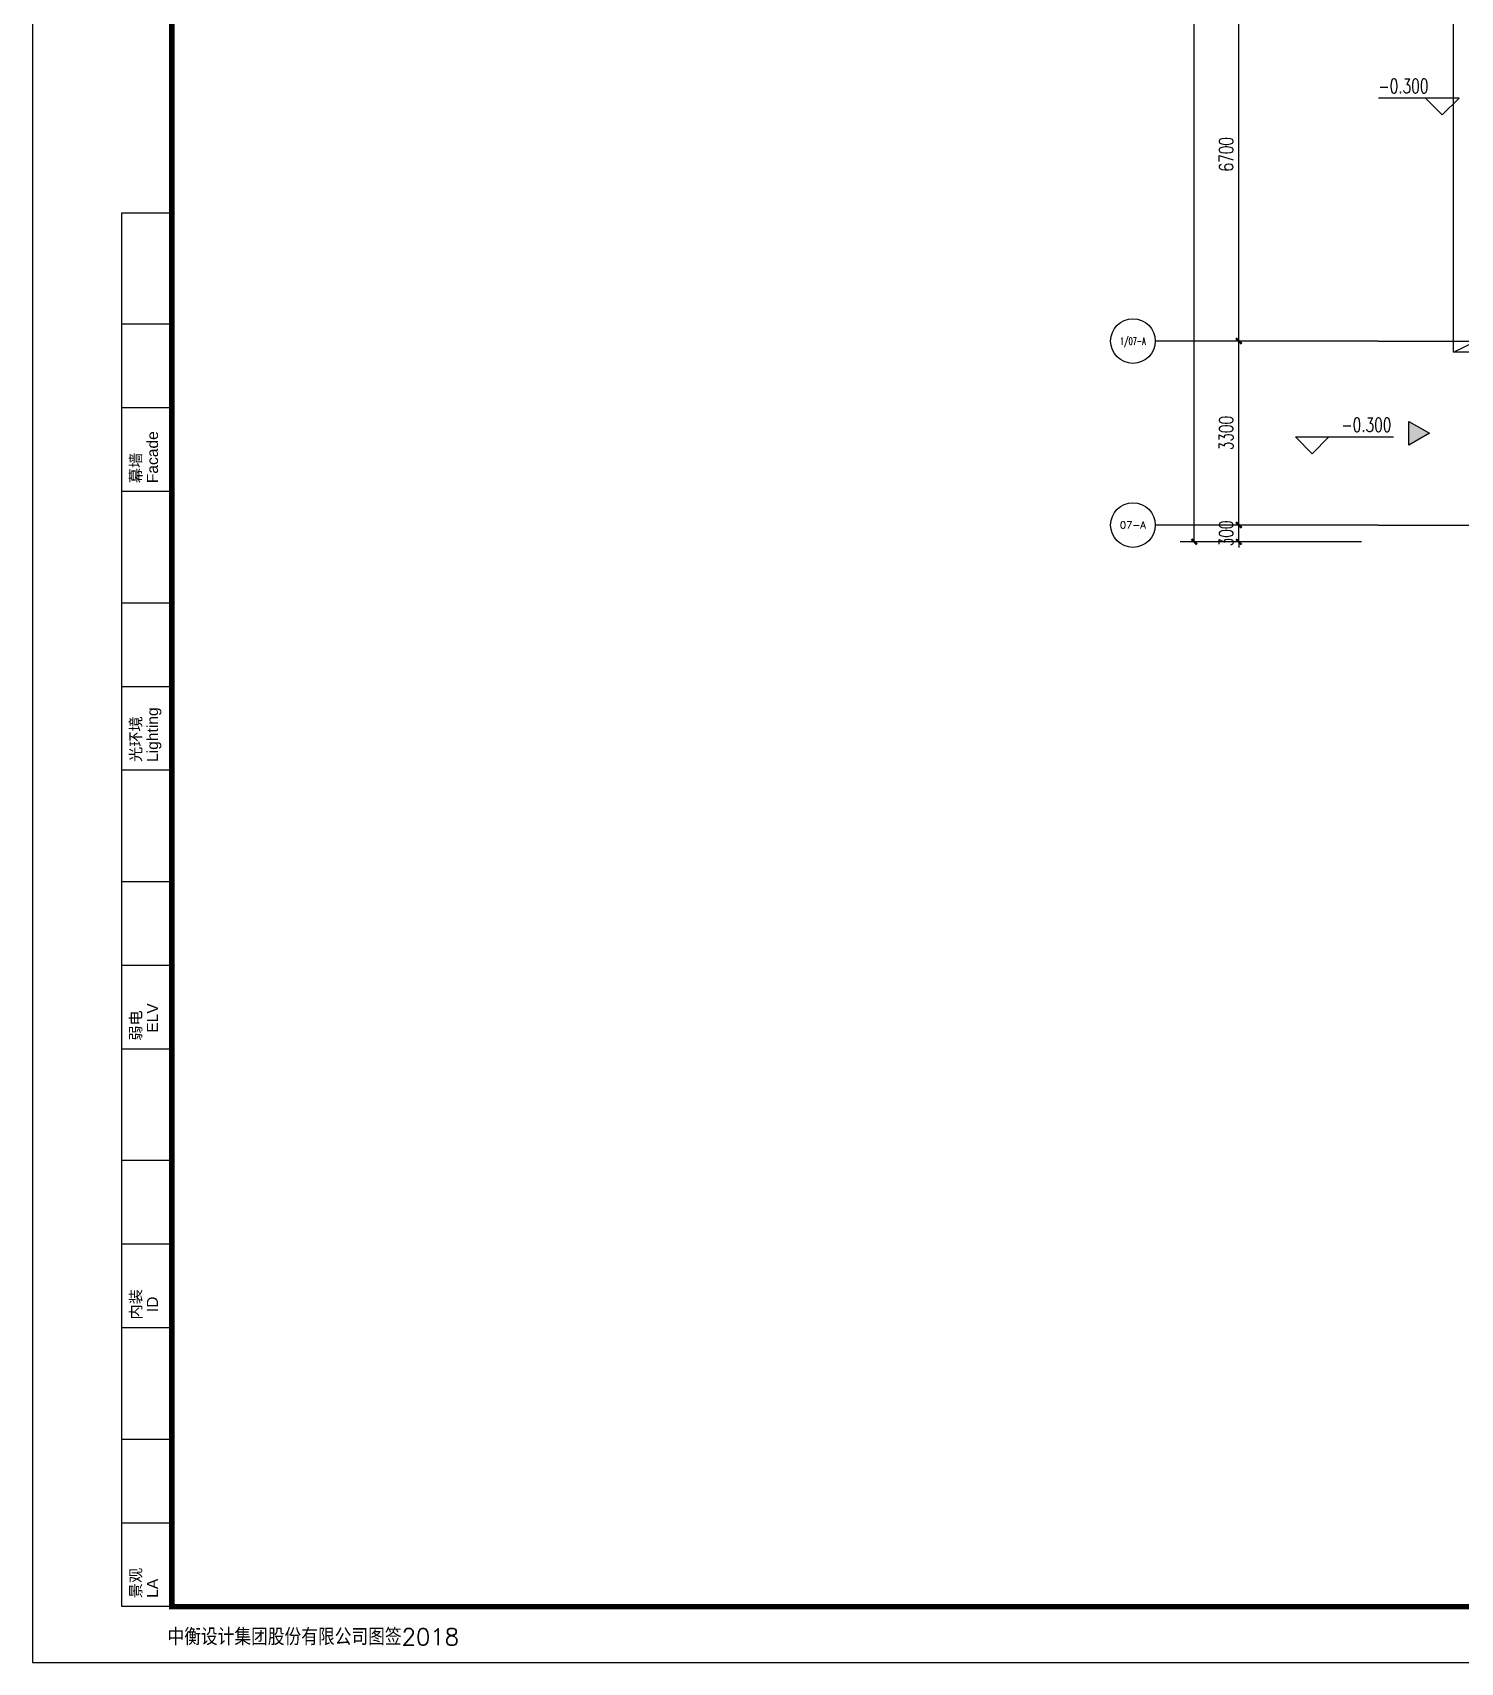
# Model space of a CAD drawing. Extents: x -621157 to 1764546, y -106808 to 741893.
# Drawn here: x 343483 to 369099, y -20399 to 8832 of the extents above; entities that cross this region are included whole.
import ezdxf
from ezdxf.enums import TextEntityAlignment as Align

# ---------------------------------------------------------------- set-up
doc = ezdxf.new("R2010")
doc.units = 0
doc.header["$LTSCALE"] = 1000
doc.header["$MEASUREMENT"] = 0
doc.linetypes.add('XREF-A-101-平面图_t3$0$DOTE', pattern=[2.42, 2, -0.2, 0.02, -0.2])
for name, color, linetype in [('0-底图', 7, 'Continuous'), ('A0-Verital$0$TK-WHITE', 7, 'Continuous'), ('AXIS_TEXT', 7, 'Continuous'), ('XREF-A-101-平面图_t3$0$A-DIM_ELEV', 8, 'Continuous'), ('XREF-A-101-平面图_t3$0$A-DOTE', 8, 'Continuous'), ('XREF-A-101-平面图_t3$0$A-GROUND', 8, 'Continuous'), ('XREF-A-101-平面图_t3$0$AXIS', 8, 'Continuous'), ('XREF-A-101-平面图_t3$0$PUB_HATCH', 8, 'Continuous'), ('XREF-A-101-平面图_t3$0$PUB_TEXT', 8, 'Continuous')]:
    doc.layers.add(name, color=color, linetype=linetype)
doc.styles.add('A0-Verital$0$TK-HZ', font='romans.shx', dxfattribs={"bigfont": 'hztxt.shx'})
doc.styles.add('A0-Verital$0$TK_Arial', font='arial.ttf')
doc.styles.add('A0-Verital$0$TK_HZ', font='romans.shx', dxfattribs={"bigfont": 'hztxt.shx'})
doc.styles.add('A0-Verital$0$TK_宋体', font='STZHONGS.TTF')
doc.styles.add('COMPLEX', font='COMPLEX')
doc.styles.add('XREF-A-101-平面图_t3$0$A-AXIS-LABEL', font='COMPLEX', dxfattribs={"bigfont": 'GBCBIG'})
doc.styles.add('XREF-A-101-平面图_t3$0$A-DIM_T3', font='SIMPLEX', dxfattribs={"width": 0.705882, "bigfont": 'GBCBIG'})
doc.styles.add('XREF-A-101-平面图_t3$0$A-STANDARD', font='SIMPLEX', dxfattribs={"bigfont": 'GBCBIG'})
doc.dimstyles.new('XREF-A-101-平面图_t3$0$A-DIM-100', dxfattribs={"dimscale": 100, "dimtxt": 2.55, "dimasz": 1, "dimexe": 2.5, "dimexo": 3, "dimgap": 1, "dimtad": 1, "dimdec": 0, "dimzin": 0, "dimdsep": 46, "dimtxsty": 'XREF-A-101-平面图_t3$0$A-DIM_T3', "dimblk": 'XREF-A-101-平面图_t3$0$_ArchTick', "dimcen": 0.09, "dimclrt": 7, "dimazin": 2, "dimtfac": 1, "dimtdec": 0, "dimtix": 1, "dimtmove": 2, "dimatfit": 3, "dimfxl": 0, "dimtolj": 1, "dimtzin": 0, "dimarcsym": 0})

# ---------------------------------------------------------------- blocks, each defined once
blk = doc.blocks.new('XREF-A-101-平面图_t3$0$_ArchTick')
at = {"color": 0, "linetype": 'ByBlock', "const_width": 0.4}
blk.add_lwpolyline([(-0.5, -0.5), (0.5, 0.5)], dxfattribs=at)
blk = doc.blocks.new('*D25383')
at = {"layer": 'Defpoints', "color": 0}
for p in [(-5800, 0), (-3300, 0), (-3300, -300)]:
    blk.add_point(p, dxfattribs=at)
at = {"layer": 'XREF-A-101-平面图_t3$0$AXIS', "color": 0, "lineweight": -2}
for p, q in [((-3600, 0), (-6050, 0)), ((-5800, 0), (-5800, 100)), ((-5800, -300), (-5800, 0)), ((-3600, -300), (-6050, -300)), ((-5800, -300), (-5800, -400))]:
    blk.add_line(p, q, dxfattribs=at)
at = {"layer": 'XREF-A-101-平面图_t3$0$AXIS', "color": 0, "linetype": 'ByBlock', "lineweight": -2, "xscale": 100, "yscale": 100, "zscale": 100}
for p, rotation in [((-5800, 0), 270), ((-5800, -300), 90)]:
    blk.add_blockref('XREF-A-101-平面图_t3$0$_ArchTick', p, dxfattribs=dict(at, rotation=rotation))
at = {"layer": 'XREF-A-101-平面图_t3$0$AXIS', "color": 7, "insert": (-6028, -150), "char_height": 255, "attachment_point": 5, "rotation": 90, "style": 'XREF-A-101-平面图_t3$0$A-DIM_T3'}
blk.add_mtext('\\A1;300', dxfattribs=at)
blk = doc.blocks.new('*D25384')
at = {"layer": 'Defpoints', "color": 0}
for p in [(-5800, 3300), (-3300, 3300), (-3300, 0)]:
    blk.add_point(p, dxfattribs=at)
at = {"layer": 'XREF-A-101-平面图_t3$0$AXIS', "color": 0, "lineweight": -2}
for p, q in [((-3600, 3300), (-6050, 3300)), ((-5800, 0), (-5800, 3300)), ((-3600, 0), (-6050, 0))]:
    blk.add_line(p, q, dxfattribs=at)
at = {"layer": 'XREF-A-101-平面图_t3$0$AXIS', "color": 0, "linetype": 'ByBlock', "lineweight": -2, "xscale": 100, "yscale": 100, "zscale": 100}
for p, rotation in [((-5800, 3300), 90), ((-5800, 0), 270)]:
    blk.add_blockref('XREF-A-101-平面图_t3$0$_ArchTick', p, dxfattribs=dict(at, rotation=rotation))
at = {"layer": 'XREF-A-101-平面图_t3$0$AXIS', "color": 7, "insert": (-6028, 1650), "char_height": 255, "attachment_point": 5, "rotation": 90, "style": 'XREF-A-101-平面图_t3$0$A-DIM_T3'}
blk.add_mtext('\\A1;3300', dxfattribs=at)
blk = doc.blocks.new('*D25385')
at = {"layer": 'Defpoints', "color": 0}
for p in [(-5800, 10000), (-3300, 10000), (-3300, 3300)]:
    blk.add_point(p, dxfattribs=at)
at = {"layer": 'XREF-A-101-平面图_t3$0$AXIS', "color": 0, "lineweight": -2}
for p, q in [((-3600, 10000), (-6050, 10000)), ((-5800, 3300), (-5800, 10000)), ((-3600, 3300), (-6050, 3300))]:
    blk.add_line(p, q, dxfattribs=at)
at = {"layer": 'XREF-A-101-平面图_t3$0$AXIS', "color": 0, "linetype": 'ByBlock', "lineweight": -2, "xscale": 100, "yscale": 100, "zscale": 100}
for p, rotation in [((-5800, 10000), 90), ((-5800, 3300), 270)]:
    blk.add_blockref('XREF-A-101-平面图_t3$0$_ArchTick', p, dxfattribs=dict(at, rotation=rotation))
at = {"layer": 'XREF-A-101-平面图_t3$0$AXIS', "color": 7, "insert": (-6028, 6650), "char_height": 255, "attachment_point": 5, "rotation": 90, "style": 'XREF-A-101-平面图_t3$0$A-DIM_T3'}
blk.add_mtext('\\A1;6700', dxfattribs=at)
blk = doc.blocks.new('_AXISO')
blk.add_circle((0, 0), 0.5)
at = {"layer": 'AXIS_TEXT', "style": 'COMPLEX'}
blk.add_attdef('A', text='', height=0.56, dxfattribs=at).set_placement((-0.25, -0.28), (0.25, -0.28), align=Align.FIT)
blk = doc.blocks.new('*D25392')
at = {"layer": 'Defpoints', "color": 0}
for p in [(-6600, 40300), (-3300, 40300), (-3300, -300)]:
    blk.add_point(p, dxfattribs=at)
at = {"layer": 'XREF-A-101-平面图_t3$0$AXIS', "color": 0, "lineweight": -2}
for p, q in [((-3600, 40300), (-6850, 40300)), ((-6600, -300), (-6600, 40300)), ((-3600, -300), (-6850, -300))]:
    blk.add_line(p, q, dxfattribs=at)
at = {"layer": 'XREF-A-101-平面图_t3$0$AXIS', "color": 0, "linetype": 'ByBlock', "lineweight": -2, "xscale": 100, "yscale": 100, "zscale": 100}
for p, rotation in [((-6600, 40300), 90), ((-6600, -300), 270)]:
    blk.add_blockref('XREF-A-101-平面图_t3$0$_ArchTick', p, dxfattribs=dict(at, rotation=rotation))
at = {"layer": 'XREF-A-101-平面图_t3$0$AXIS', "color": 7, "insert": (-6828, 20000), "char_height": 255, "attachment_point": 5, "rotation": 90, "style": 'XREF-A-101-平面图_t3$0$A-DIM_T3'}
blk.add_mtext('\\A1;40600', dxfattribs=at)
blk = doc.blocks.new('XREF-A-101-平面图_t3$0$bz1')
at = {"layer": 'XREF-A-101-平面图_t3$0$PUB_HATCH'}
h = blk.add_hatch(color=1, dxfattribs=at)
h.dxf.hatch_style = 1
h.paths.add_polyline_path([(4866032, -641203), (4865818, -641573), (4866245, -641573)])
at = {"layer": 'XREF-A-101-平面图_t3$0$PUB_TEXT', "color": 1}
blk.add_lwpolyline([(4866032, -641203), (4865818, -641573), (4866245, -641573)], close=True, dxfattribs=at)
blk = doc.blocks.new('XREF-A-101-平面图_t3$0$G$C34B60025')
at = {"xscale": -1, "rotation": 270}
blk.add_blockref('XREF-A-101-平面图_t3$0$bz1', (638721, -5004286), dxfattribs=at)
blk = doc.blocks.new('A0-Verital$0$新增会签')
at = {"layer": 'A0-Verital$0$TK-WHITE'}
for p, q in [((-900, 0), (-900, 25000)), ((-900, 25000), (0, 25000)), ((0, 23000), (-900, 23000)), ((0, 21500), (-900, 21500)), ((0, 20000), (-900, 20000)), ((0, 18000), (-900, 18000)), ((0, 16500), (-900, 16500)), ((0, 15000), (-900, 15000)), ((0, 13000), (-900, 13000)), ((0, 11500), (-900, 11500)), ((0, 10000), (-900, 10000)), ((0, 8000), (-900, 8000)), ((0, 6500), (-900, 6500)), ((0, 5000), (-900, 5000)), ((0, 3000), (-900, 3000)), ((0, 1500), (-900, 1500)), ((0, 0), (-900, 0))]:
    blk.add_line(p, q, dxfattribs=at)
for s, style, p in [('Facade ', 'A0-Verital$0$TK_Arial', (-250, 20150)), ('幕墙', 'A0-Verital$0$TK_宋体', (-550, 20150)), ('Lighting  ', 'A0-Verital$0$TK_Arial', (-250, 15150)), ('光环境 ', 'A0-Verital$0$TK_宋体', (-550, 15150)), ('ELV', 'A0-Verital$0$TK_Arial', (-250, 10293)), ('弱电 ', 'A0-Verital$0$TK_宋体', (-550, 10150)), ('内装 ', 'A0-Verital$0$TK_宋体', (-550, 5150)), ('ID   ', 'A0-Verital$0$TK_Arial', (-250, 5283)), ('景观 ', 'A0-Verital$0$TK_宋体', (-550, 150)), ('LA ', 'A0-Verital$0$TK_Arial', (-250, 159))]:
    blk.add_text(s, height=200, rotation=90, dxfattribs=dict(at, style=style)).set_placement(p)
at = {"layer": 'A0-Verital$0$TK-WHITE', "style": 'A0-Verital$0$TK-HZ', "flags": 8}
blk.add_attdef('FACADE', (-271, 21710), '', height=350, rotation=90, dxfattribs=at)
at = {"layer": 'A0-Verital$0$TK-WHITE', "style": 'A0-Verital$0$TK-HZ'}
for tag, p in [('LIGHTING', (-271, 16710)), ('ELECTRICITYLOWVOLTAGE', (-271, 11710)), ('INTERIORDESIGN', (-271, 6710)), ('LANDSCAPEARCHITECTURE', (-271, 1710))]:
    blk.add_attdef(tag, p, '', height=350, rotation=90, dxfattribs=at)
blk = doc.blocks.new('A0-Verital')
blk.add_lwpolyline([(118900, 84100), (0, 84100), (0, 0), (118900, 0)], close=True)
at = {"const_width": 100}
blk.add_lwpolyline([(2500, 83100), (117900, 83100), (117900, 1000), (2500, 1000)], close=True, dxfattribs=at)
blk.add_blockref('A0-Verital$0$新增会签', (2500, 1000))
at = {"style": 'A0-Verital$0$TK_HZ'}
blk.add_text('中衡设计集团股份有限公司图签2018', height=300, dxfattribs=at).set_placement((2420, 308))
blk = doc.blocks.new('XREF-A-101-平面图_t3$0$轴网')
at = {"layer": 'XREF-A-101-平面图_t3$0$A-DOTE', "linetype": 'XREF-A-101-平面图_t3$0$DOTE'}
for p, q in [((-3300, 3300), (9500, 3300)), ((-3300, 0), (69800, 0))]:
    blk.add_line(p, q, dxfattribs=at)
at = {"layer": 'XREF-A-101-平面图_t3$0$AXIS'}
for p, q in [((-3300, 3300), (-7300, 3300)), ((-3300, 0), (-7300, 0))]:
    blk.add_line(p, q, dxfattribs=at)
ref = blk.add_blockref('_AXISO', (-7700, 3300), dxfattribs=dict(at, xscale=800, yscale=800, zscale=800))
ref.add_attrib('A', '1/07-A', dxfattribs={"color": 7, "height": 129.72, "style": 'XREF-A-101-平面图_t3$0$A-AXIS-LABEL', "width": 0.618285}).set_placement((-7931.1, 3235.1), (-7468.9, 3235.1), align=Align.FIT)
ref = blk.add_blockref('_AXISO', (-7700, 0), dxfattribs=dict(at, xscale=800, yscale=800, zscale=800))
ref.add_attrib('A', '07-A', dxfattribs={"color": 7, "height": 121.87, "style": 'XREF-A-101-平面图_t3$0$A-AXIS-LABEL', "width": 0.952381}).set_placement((-7932.1, -60.9), (-7467.9, -60.9), align=Align.FIT)
for p1, p2, distance, picture, middle in [((-3300, -300), (-3300, 40300), 3300, '*D25392', (-6827.5, 20000)), ((-3300, 3300), (-3300, 10000), 2500, '*D25385', (-6027.5, 6650)), ((-3300, 0), (-3300, 3300), 2500, '*D25384', (-6027.5, 1650)), ((-3300, -300), (-3300, 0), 2500, '*D25383', (-6027.5, -150))]:
    dim = blk.add_aligned_dim(p1=p1, p2=p2, distance=distance, dimstyle='XREF-A-101-平面图_t3$0$A-DIM-100', dxfattribs=at)
    dim.commit()
    dim.dimension.update_dxf_attribs({"geometry": picture, "text_midpoint": middle})
blk = doc.blocks.new('XREF-A-101-平面图_t3')
at = {"layer": 'XREF-A-101-平面图_t3$0$A-DIM_ELEV'}
for p, q in [((198150, 7656), (196706, 7656)), ((197850, 7356), (197550, 7656)), ((197850, 7356), (198150, 7656)), ((195515, 1280), (195215, 1580)), ((195215, 1580), (196975, 1580)), ((195515, 1280), (195815, 1580))]:
    blk.add_line(p, q, dxfattribs=at)
at = {"layer": 'XREF-A-101-平面图_t3$0$A-GROUND'}
for points in [[(199700, 3100), (198050, 3100), (198050, 16100), (199700, 16100)], [(198050, 3100), (199700, 3900)]]:
    blk.add_lwpolyline(points, dxfattribs=at)
blk.add_blockref('XREF-A-101-平面图_t3$0$G$C34B60025', (200100, 139900))
at = {"layer": 'XREF-A-101-平面图_t3$0$A-DOTE'}
blk.add_blockref('XREF-A-101-平面图_t3$0$轴网', (200000, 0), dxfattribs=at)
at = {"layer": 'XREF-A-101-平面图_t3$0$A-DIM_ELEV', "color": 7, "style": 'XREF-A-101-平面图_t3$0$A-STANDARD', "width": 0.705882}
for p in [(196706, 7746), (196042, 1670)]:
    blk.add_text('-0.300', height=255, dxfattribs=at).set_placement(p)

msp = doc.modelspace()

# ---------------------------------------------------------------- block references
at = {"layer": '0-底图'}
msp.add_blockref('XREF-A-101-平面图_t3', (170924, 0), dxfattribs=at)

# ---------------------------------------------------------------- next in the draw order: block references
msp.add_blockref('A0-Verital', (343483, -20399))

doc.saveas('drawing.dxf')
